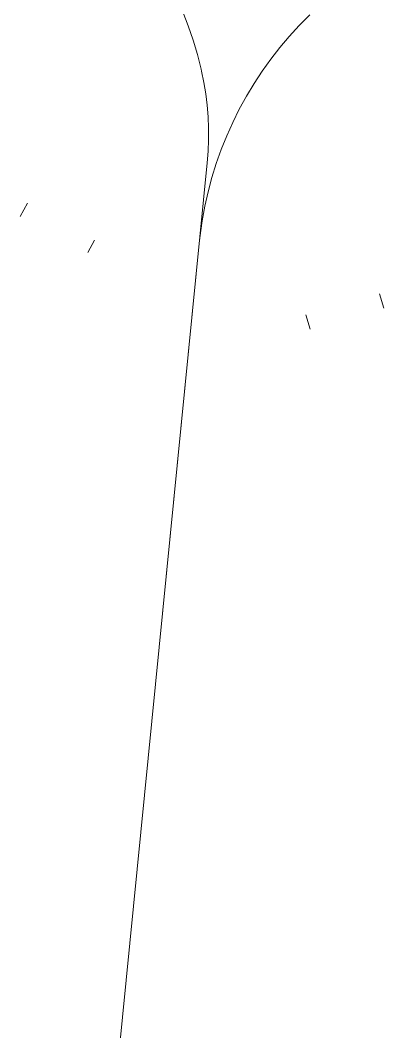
# Model space of a CAD drawing. Header units: millimetres. Extents: x 90978 to 295199, y -4084 to 97293.
# Drawn here: x 160213.9 to 160386.5, y 29088.2 to 29568.8 of the extents above; entities that cross this region are included whole.
import ezdxf

# ---------------------------------------------------------------- set-up
doc = ezdxf.new("R2010")
doc.units = ezdxf.units.MM
doc.header["$MEASUREMENT"] = 0
doc.layers.add('I-FURN', color=8, linetype='CONTINUOUS', lineweight=9)

msp = doc.modelspace()

# ---------------------------------------------------------------- linework, layer by layer
at = {"layer": 'I-FURN'}
for p, q in [((160293.65, 29566.07), (160291.07, 29572.77)), ((160351.3, 29571.24), (160346.36, 29566.26)), ((160295.96, 29559.28), (160293.65, 29566.07)), ((160346.36, 29566.26), (160341.63, 29561.09)), ((160341.63, 29561.09), (160337.1, 29555.74)), ((160298, 29552.4), (160295.96, 29559.28)), ((160337.1, 29555.74), (160332.8, 29550.2)), ((160299.76, 29545.44), (160298, 29552.4)), ((160332.8, 29550.2), (160328.72, 29544.5)), ((160299.96, 29544.56), (160299.76, 29545.44)), ((160301.06, 29539.2), (160299.96, 29544.56)), ((160328.72, 29544.5), (160324.87, 29538.64)), ((160301.93, 29533.79), (160301.06, 29539.2)), ((160324.87, 29538.64), (160321.25, 29532.63)), ((160302.6, 29528.36), (160301.93, 29533.79)), ((160321.25, 29532.63), (160317.88, 29526.48)), ((160303.04, 29522.91), (160302.6, 29528.36)), ((160303.27, 29517.44), (160303.04, 29522.91)), ((160317.88, 29526.48), (160314.76, 29520.2)), ((160303.27, 29511.96), (160303.27, 29517.44)), ((160314.76, 29520.2), (160311.9, 29513.81)), ((160311.9, 29513.81), (160309.29, 29507.3)), ((160303.06, 29506.5), (160303.27, 29511.96)), ((160302.63, 29501.04), (160303.06, 29506.5)), ((160309.29, 29507.3), (160306.94, 29500.69)), ((160226.7, 28734.74), (160302.63, 29501.04)), ((160306.94, 29500.69), (160304.86, 29494)), ((160304.86, 29494), (160303.05, 29487.22)), ((160303.05, 29487.22), (160301.51, 29480.38)), ((160217.25, 29481.81), (160213.89, 29475.5)), ((160301.51, 29480.38), (160300.24, 29473.48)), ((160300.24, 29473.48), (160299.26, 29466.54)), ((160299.26, 29466.54), (160298.82, 29462.62)), ((160298.82, 29462.62), (160222.89, 28696.32)), ((160249.09, 29464.23), (160246.05, 29458.46)), ((160384.48, 29438.8), (160386.46, 29431.92)), ((160351.45, 29421.96), (160349.5, 29428.85))]:
    msp.add_line(p, q, dxfattribs=at)

doc.saveas('drawing.dxf')
